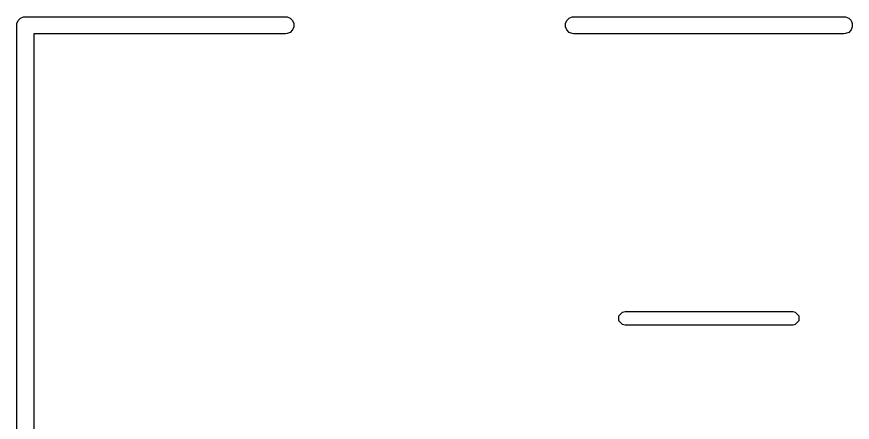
# Model space of a CAD drawing. Extents: x 44.5 to 107.9, y -138.8 to -45.2.
# Drawn here: x 44.6 to 52.08, y -123.67 to -120.04 of the extents above; entities that cross this region are included whole.
import ezdxf

# ---------------------------------------------------------------- set-up
doc = ezdxf.new("R2010")
doc.units = 0
doc.layers.add('BLACK', color=7, linetype='CONTINUOUS')

msp = doc.modelspace()

# ---------------------------------------------------------------- linework, layer by layer
at = {"layer": 'BLACK', "linetype": 'CONTINUOUS'}
for p, q in [((44.615242, -120.074266), (44.636266, -120.053242)), ((44.636266, -120.053242), (44.663734, -120.041864)), ((44.663734, -120.041864), (44.6786, -120.0404)), ((44.6786, -120.0404), (47.008447, -120.0404)), ((47.008447, -120.0404), (47.023313, -120.041864)), ((47.023313, -120.041864), (47.050781, -120.053242)), ((47.050781, -120.053242), (47.071805, -120.074266)), ((49.528195, -120.074266), (49.549219, -120.053242)), ((49.549219, -120.053242), (49.576687, -120.041864)), ((49.576687, -120.041864), (49.591553, -120.0404)), ((49.591553, -120.0404), (52.008447, -120.0404)), ((52.008447, -120.0404), (52.023313, -120.041864)), ((52.023313, -120.041864), (52.050781, -120.053242)), ((52.050781, -120.053242), (52.071805, -120.074266)), ((44.6024, -120.1166), (44.603864, -120.101734)), ((44.6024, -132.3594), (44.6024, -120.1166)), ((44.603864, -120.101734), (44.615242, -120.074266)), ((47.071805, -120.074266), (47.083183, -120.101734)), ((47.083183, -120.131466), (47.071805, -120.158934)), ((47.083183, -120.101734), (47.083183, -120.131466)), ((49.516817, -120.101734), (49.528195, -120.074266)), ((49.516817, -120.131466), (49.516817, -120.101734)), ((49.528195, -120.158934), (49.516817, -120.131466)), ((52.071805, -120.074266), (52.083183, -120.101734)), ((52.083183, -120.131466), (52.071805, -120.158934)), ((52.083183, -120.101734), (52.083183, -120.131466)), ((47.008447, -120.1928), (44.7548, -120.1928)), ((44.7548, -120.1928), (44.7548, -132.2832)), ((47.023313, -120.191336), (47.008447, -120.1928)), ((47.050781, -120.179958), (47.023313, -120.191336)), ((47.071805, -120.158934), (47.050781, -120.179958)), ((49.549219, -120.179958), (49.528195, -120.158934)), ((49.576687, -120.191336), (49.549219, -120.179958)), ((49.591553, -120.1928), (49.576687, -120.191336)), ((52.008447, -120.1928), (49.591553, -120.1928)), ((52.023313, -120.191336), (52.008447, -120.1928)), ((52.050781, -120.179958), (52.023313, -120.191336)), ((52.071805, -120.158934), (52.050781, -120.179958)), ((49.994567, -122.715039), (50.027039, -122.682567)), ((50.027039, -122.682567), (50.05, -122.678)), ((50.05, -122.678), (51.55, -122.678)), ((51.55, -122.678), (51.572961, -122.682567)), ((51.572961, -122.682567), (51.605433, -122.715039)), ((49.994567, -122.760961), (49.994567, -122.715039)), ((51.605433, -122.715039), (51.605433, -122.760961)), ((50.027039, -122.793433), (49.994567, -122.760961)), ((50.05, -122.798), (50.027039, -122.793433)), ((51.55, -122.798), (50.05, -122.798)), ((51.572961, -122.793433), (51.55, -122.798)), ((51.605433, -122.760961), (51.572961, -122.793433))]:
    msp.add_line(p, q, dxfattribs=at)

doc.saveas('drawing.dxf')
